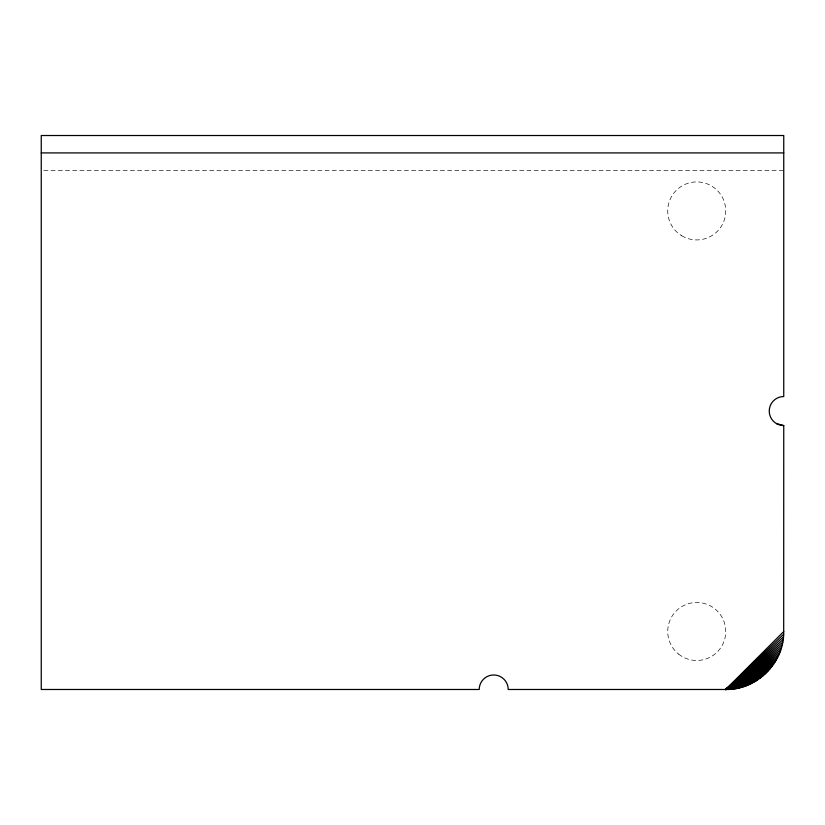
<?xml version="1.0" encoding="UTF-8"?>
<svg xmlns="http://www.w3.org/2000/svg" width="825" height="825" viewBox="0 0 825 825"><rect width="100%" height="100%" fill="white"/><g stroke="black" fill="none" stroke-linecap="round" stroke-linejoin="round"><path stroke-width="0.62" stroke-dasharray="4.12 3.09" d="M43.828 170.321L783.75 170.321M678.593 654.101A28.999 28.999 0 0 0 725.402 635.879A28.999 28.999 0 0 0 686.214 604.447A28.999 28.999 0 0 0 678.593 654.101M681.708 235.733A28.999 28.999 0 0 0 725.732 211.53A28.999 28.999 0 0 0 682.77 185.501A28.999 28.999 0 0 0 681.708 235.733"/><path stroke-width="1.24" d="M783.688 634.157L783.75 425.556A14.499 14.499 0 0 1 769.251 411.046A14.499 14.499 0 0 1 783.75 396.547L783.75 135.517L41.25 135.517L41.25 689.483L479.212 689.483A14.499 14.499 0 0 1 493.711 674.984A14.499 14.499 0 0 1 508.21 689.483L725.742 689.483C755.762 690.195 783.007 664.177 783.688 634.157L725.742 689.483L736.405 688.504M739.025 687.947L725.742 689.483L783.75 631.476M741.613 687.277L725.742 689.483L783.502 636.828M744.181 686.482L725.742 689.483L783.193 639.499M746.697 685.575L725.742 689.483L782.76 642.139M749.172 684.544L725.742 689.483L782.213 644.758M751.596 683.409L725.742 689.483L781.533 647.357M753.967 682.151L725.742 689.483L780.739 649.914M756.278 680.8L725.742 689.483L779.831 652.431M758.526 679.336L725.742 689.483L778.81 654.906M760.702 677.768L725.742 689.483L777.666 657.339M762.805 676.108L725.742 689.483L776.418 659.701M764.827 674.345L725.742 689.483L775.057 662.021M766.755 672.499L725.742 689.483L773.602 664.259M768.611 670.56L725.742 689.483L772.035 666.435M725.742 689.483L770.375 668.539M41.25 152.914L783.75 152.914M783.75 425.556L776.5 423.607"/></g></svg>
